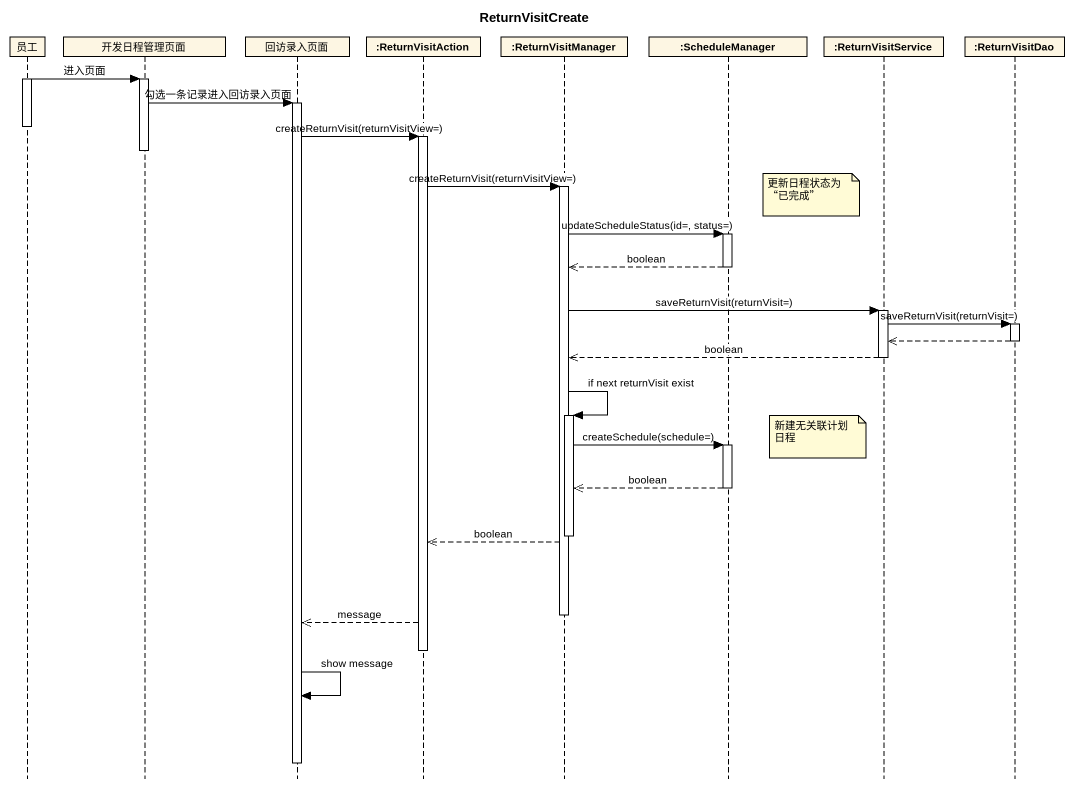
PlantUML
@startuml
title ReturnVisitCreate
hide footbox
participant 员工
participant 开发日程管理页面
participant 回访录入页面
participant ":ReturnVisitAction" as ReturnVisitAction
participant ":ReturnVisitManager" as ReturnVisitManager
participant ":ScheduleManager" as ScheduleManager
participant ":ReturnVisitService" as ReturnVisitService
participant ":ReturnVisitDao" as ReturnVisitDao

activate 员工
员工 -> 开发日程管理页面 : 进入页面
activate 开发日程管理页面
开发日程管理页面 -> 回访录入页面 : 勾选一条记录进入回访录入页面
activate 回访录入页面
deactivate 员工
回访录入页面 -> ReturnVisitAction : createReturnVisit(returnVisitView=)
activate ReturnVisitAction
deactivate 开发日程管理页面
ReturnVisitAction -> ReturnVisitManager : createReturnVisit(returnVisitView=)
activate ReturnVisitManager
note left of ReturnVisitService : 更新日程状态为“已完成”
ReturnVisitManager -> ScheduleManager : updateScheduleStatus(id=, status=)
activate ScheduleManager
ScheduleManager -->> ReturnVisitManager : boolean
deactivate ScheduleManager
ReturnVisitManager -> ReturnVisitService : saveReturnVisit(returnVisit=)
activate ReturnVisitService
ReturnVisitService -> ReturnVisitDao : saveReturnVisit(returnVisit=)
activate ReturnVisitDao
ReturnVisitDao -->> ReturnVisitService
deactivate ReturnVisitDao
ReturnVisitService -->> ReturnVisitManager : boolean
deactivate ReturnVisitService
ReturnVisitManager -> ReturnVisitManager : if next returnVisit exist
activate ReturnVisitManager
note left of ReturnVisitService : 新建无关联计划日程
ReturnVisitManager -> ScheduleManager : createSchedule(schedule=)
activate ScheduleManager
ScheduleManager -->> ReturnVisitManager : boolean
deactivate ScheduleManager
deactivate ReturnVisitManager
ReturnVisitManager -->> ReturnVisitAction : boolean
deactivate ReturnVisitManager
ReturnVisitAction -->> 回访录入页面 : message
deactivate ReturnVisitAction
回访录入页面 -> 回访录入页面 : show message
deactivate 回访录入页面
@enduml
